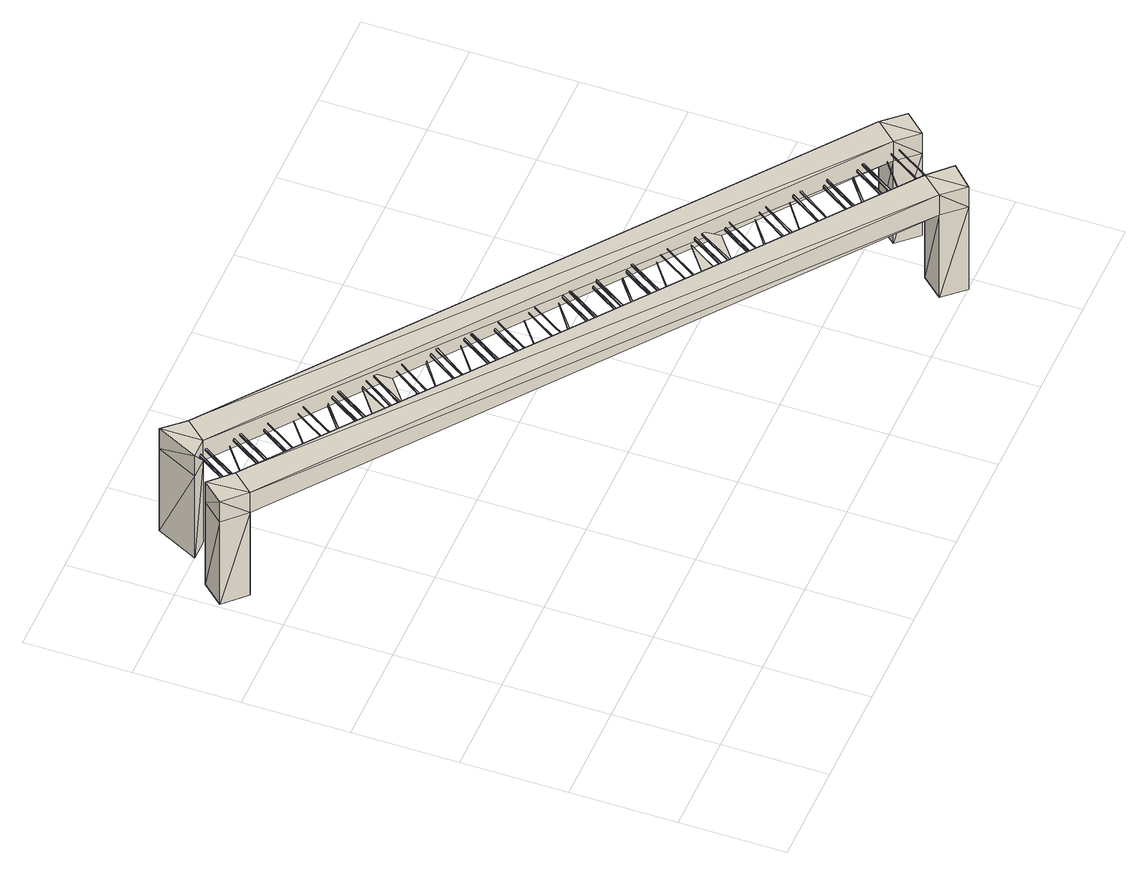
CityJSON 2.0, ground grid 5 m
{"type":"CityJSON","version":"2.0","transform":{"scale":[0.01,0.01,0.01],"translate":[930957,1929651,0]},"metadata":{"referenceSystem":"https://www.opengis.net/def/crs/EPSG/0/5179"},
"CityObjects":{
"building1":{"type":"Building","geometry":[{"type":"MultiSurface","lod":"3","boundaries":[[[0,1,2]],[[3,2,1]],[[4,0,5]],[[2,5,0]],[[6,4,7]],[[5,7,4]],[[1,6,3]],[[7,3,6]],[[0,4,1]],[[6,1,4]],[[2,3,5]],[[7,5,3]],[[8,9,10]],[[11,10,9]],[[12,8,13]],[[10,13,8]],[[14,12,15]],[[13,15,12]],[[9,14,11]],[[15,11,14]],[[8,12,9]],[[14,9,12]],[[10,11,13]],[[15,13,11]],[[16,17,18]],[[19,18,17]],[[17,16,19]],[[18,19,16]],[[20,21,22]],[[23,22,21]],[[24,20,25]],[[22,25,20]],[[26,24,27]],[[25,27,24]],[[21,26,23]],[[27,23,26]],[[20,24,21]],[[26,21,24]],[[22,23,25]],[[27,25,23]],[[28,29,30]],[[31,30,29]],[[32,28,33]],[[30,33,28]],[[34,32,35]],[[33,35,32]],[[29,34,31]],[[35,31,34]],[[28,32,29]],[[34,29,32]],[[30,31,33]],[[35,33,31]],[[36,37,38]],[[39,38,37]],[[40,36,41]],[[38,41,36]],[[42,40,43]],[[41,43,40]],[[37,42,39]],[[43,39,42]],[[36,40,37]],[[42,37,40]],[[38,39,41]],[[43,41,39]],[[44,45,46]],[[47,46,45]],[[45,44,47]],[[46,47,44]],[[48,49,50]],[[51,50,49]],[[49,48,51]],[[50,51,48]],[[52,53,54]],[[55,54,53]],[[53,52,55]],[[54,55,52]],[[56,57,58]],[[59,58,57]],[[57,56,59]],[[58,59,56]],[[60,61,62]],[[63,62,61]],[[64,60,65]],[[62,65,60]],[[66,64,67]],[[65,67,64]],[[61,66,63]],[[67,63,66]],[[60,64,61]],[[66,61,64]],[[62,63,65]],[[67,65,63]],[[68,69,70]],[[71,70,69]],[[72,68,73]],[[70,73,68]],[[74,72,75]],[[73,75,72]],[[69,74,71]],[[75,71,74]],[[68,72,69]],[[74,69,72]],[[70,71,73]],[[75,73,71]],[[76,77,78]],[[79,78,77]],[[80,76,81]],[[78,81,76]],[[82,80,83]],[[81,83,80]],[[77,82,79]],[[83,79,82]],[[76,80,77]],[[82,77,80]],[[78,79,81]],[[83,81,79]],[[84,85,86]],[[87,86,85]],[[88,84,89]],[[86,89,84]],[[90,88,91]],[[89,91,88]],[[85,90,87]],[[91,87,90]],[[84,88,85]],[[90,85,88]],[[86,87,89]],[[91,89,87]],[[92,93,94]],[[95,92,96]],[[94,96,92]],[[97,95,96]],[[93,97,94]],[[96,94,97]],[[92,95,93]],[[97,93,95]],[[98,99,100]],[[101,100,99]],[[102,98,103]],[[100,103,98]],[[104,102,105]],[[103,105,102]],[[99,104,101]],[[105,101,104]],[[98,102,99]],[[104,99,102]],[[100,101,103]],[[105,103,101]],[[106,107,108]],[[109,106,110]],[[108,110,106]],[[111,109,110]],[[107,111,108]],[[110,108,111]],[[106,109,107]],[[111,107,109]],[[112,113,114]],[[115,114,113]],[[113,112,115]],[[114,115,112]],[[116,117,118]],[[119,118,120]],[[117,120,118]],[[120,121,119]],[[118,119,116]],[[121,116,119]],[[117,116,120]],[[121,120,116]],[[122,123,124]],[[125,124,126]],[[123,126,124]],[[126,127,125]],[[124,125,122]],[[127,122,125]],[[123,122,126]],[[127,126,122]],[[128,129,130]],[[131,130,132]],[[129,132,130]],[[132,133,131]],[[130,131,128]],[[133,128,131]],[[129,128,132]],[[133,132,128]],[[134,135,136]],[[137,136,135]],[[135,134,137]],[[136,137,134]],[[138,139,140]],[[141,140,139]],[[142,138,143]],[[140,143,138]],[[144,142,145]],[[143,145,142]],[[139,144,141]],[[145,141,144]],[[138,142,139]],[[144,139,142]],[[140,141,143]],[[145,143,141]],[[146,147,148]],[[149,148,147]],[[150,146,151]],[[148,151,146]],[[152,150,153]],[[151,153,150]],[[147,152,149]],[[153,149,152]],[[146,150,147]],[[152,147,150]],[[148,149,151]],[[153,151,149]],[[154,155,156]],[[157,156,155]],[[158,154,159]],[[156,159,154]],[[160,158,161]],[[159,161,158]],[[155,160,157]],[[161,157,160]],[[154,158,155]],[[160,155,158]],[[156,157,159]],[[161,159,157]],[[162,163,164]],[[165,164,163]],[[163,162,165]],[[164,165,162]],[[166,167,168]],[[169,168,167]],[[167,166,169]],[[168,169,166]],[[170,171,172]],[[173,172,171]],[[171,170,173]],[[172,173,170]],[[174,175,176]],[[177,176,175]],[[175,174,177]],[[176,177,174]],[[178,179,180]],[[181,178,182]],[[180,182,178]],[[183,181,182]],[[179,183,180]],[[182,180,183]],[[178,181,179]],[[183,179,181]],[[184,185,186]],[[187,186,185]],[[188,184,189]],[[186,189,184]],[[190,188,191]],[[189,191,188]],[[185,190,187]],[[191,187,190]],[[184,188,185]],[[190,185,188]],[[186,187,189]],[[191,189,187]],[[192,193,194]],[[195,194,193]],[[196,192,197]],[[194,197,192]],[[198,196,199]],[[197,199,196]],[[193,198,195]],[[199,195,198]],[[192,196,193]],[[198,193,196]],[[194,195,197]],[[199,197,195]],[[200,201,202]],[[203,202,201]],[[204,200,205]],[[202,205,200]],[[206,204,207]],[[205,207,204]],[[201,206,203]],[[207,203,206]],[[200,204,201]],[[206,201,204]],[[202,203,205]],[[207,205,203]],[[208,209,210]],[[211,210,209]],[[212,208,213]],[[210,213,208]],[[214,212,215]],[[213,215,212]],[[209,214,211]],[[215,211,214]],[[208,212,209]],[[214,209,212]],[[210,211,213]],[[215,213,211]],[[216,217,218]],[[219,218,217]],[[220,216,221]],[[218,221,216]],[[222,220,223]],[[221,223,220]],[[217,222,219]],[[223,219,222]],[[216,220,217]],[[222,217,220]],[[218,219,221]],[[223,221,219]],[[224,225,226]],[[227,226,225]],[[228,224,229]],[[226,229,224]],[[230,228,231]],[[229,231,228]],[[225,230,227]],[[231,227,230]],[[224,228,225]],[[230,225,228]],[[226,227,229]],[[231,229,227]],[[232,233,234]],[[235,234,233]],[[236,232,237]],[[234,237,232]],[[238,236,239]],[[237,239,236]],[[233,238,235]],[[239,235,238]],[[232,236,233]],[[238,233,236]],[[234,235,237]],[[239,237,235]],[[240,241,242]],[[243,242,241]],[[241,240,243]],[[242,243,240]],[[244,245,246]],[[247,246,245]],[[245,244,247]],[[246,247,244]],[[248,249,250]],[[251,250,249]],[[249,248,251]],[[250,251,248]],[[252,253,254]],[[255,252,256]],[[254,256,252]],[[257,255,256]],[[253,257,254]],[[256,254,257]],[[252,255,253]],[[257,253,255]],[[258,259,260]],[[261,260,259]],[[262,258,263]],[[260,263,258]],[[264,262,265]],[[263,265,262]],[[259,264,261]],[[265,261,264]],[[258,262,259]],[[264,259,262]],[[260,261,263]],[[265,263,261]],[[266,267,268]],[[269,268,267]],[[270,266,271]],[[268,271,266]],[[272,270,273]],[[271,273,270]],[[267,272,269]],[[273,269,272]],[[266,270,267]],[[272,267,270]],[[268,269,271]],[[273,271,269]],[[274,275,276]],[[277,276,275]],[[278,274,279]],[[276,279,274]],[[280,278,281]],[[279,281,278]],[[275,280,277]],[[281,277,280]],[[274,278,275]],[[280,275,278]],[[276,277,279]],[[281,279,277]],[[282,283,284]],[[285,284,283]],[[283,282,285]],[[284,285,282]],[[286,287,288]],[[289,286,290]],[[288,290,286]],[[291,289,290]],[[287,291,288]],[[290,288,291]],[[286,289,287]],[[291,287,289]],[[292,293,294]],[[295,292,296]],[[294,296,292]],[[297,295,296]],[[293,297,294]],[[296,294,297]],[[292,295,293]],[[297,293,295]],[[298,299,300]],[[301,298,302]],[[300,302,298]],[[303,301,302]],[[299,303,300]],[[302,300,303]],[[298,301,299]],[[303,299,301]],[[304,305,306]],[[307,306,305]],[[305,304,307]],[[306,307,304]],[[308,309,310]],[[311,310,312]],[[309,312,310]],[[312,313,311]],[[310,311,308]],[[313,308,311]],[[309,308,312]],[[313,312,308]],[[314,315,316]],[[317,316,318]],[[315,318,316]],[[318,319,317]],[[316,317,314]],[[319,314,317]],[[315,314,318]],[[319,318,314]],[[320,321,322]],[[323,322,324]],[[321,324,322]],[[324,325,323]],[[322,323,320]],[[325,320,323]],[[321,320,324]],[[325,324,320]],[[326,327,328]],[[329,328,327]],[[330,326,331]],[[328,331,326]],[[332,330,333]],[[331,333,330]],[[327,332,329]],[[333,329,332]],[[326,330,327]],[[332,327,330]],[[328,329,331]],[[333,331,329]],[[334,335,336]],[[337,336,335]],[[338,334,339]],[[336,339,334]],[[340,338,341]],[[339,341,338]],[[335,340,337]],[[341,337,340]],[[334,338,335]],[[340,335,338]],[[336,337,339]],[[341,339,337]],[[342,343,344]],[[345,344,343]],[[346,342,347]],[[344,347,342]],[[348,346,349]],[[347,349,346]],[[343,348,345]],[[349,345,348]],[[342,346,343]],[[348,343,346]],[[344,345,347]],[[349,347,345]],[[350,351,352]],[[353,352,351]],[[354,350,355]],[[352,355,350]],[[356,354,357]],[[355,357,354]],[[351,356,353]],[[357,353,356]],[[350,354,351]],[[356,351,354]],[[352,353,355]],[[357,355,353]],[[358,359,360]],[[361,360,359]],[[359,358,361]],[[360,361,358]],[[362,363,364]],[[365,364,363]],[[363,362,365]],[[364,365,362]],[[366,367,368]],[[369,368,367]],[[367,366,369]],[[368,369,366]],[[370,371,372]],[[373,372,371]],[[374,375,376]],[[377,376,375]],[[378,379,380]],[[381,380,379]],[[382,383,384]],[[385,384,383]],[[384,385,377]],[[376,377,385]],[[375,374,382]],[[383,382,374]],[[386,387,388]],[[389,388,387]],[[390,391,392]],[[393,392,391]],[[394,395,396]],[[397,396,395]],[[398,399,400]],[[401,400,399]],[[400,401,393]],[[392,393,401]],[[391,390,398]],[[399,398,390]],[[378,374,379]],[[376,379,374]],[[373,377,372]],[[375,372,377]],[[370,382,371]],[[384,371,382]],[[381,385,380]],[[383,380,385]],[[402,403,404]],[[405,404,403]],[[406,407,408]],[[409,408,407]],[[372,375,370]],[[382,370,375]],[[380,383,378]],[[374,378,383]],[[394,390,395]],[[392,395,390]],[[389,393,388]],[[391,388,393]],[[386,398,387]],[[400,387,398]],[[397,401,396]],[[399,396,401]],[[410,411,412]],[[413,412,411]],[[414,415,416]],[[417,416,415]],[[388,391,386]],[[398,386,391]],[[396,399,394]],[[390,394,399]],[[371,402,373]],[[404,373,402]],[[384,403,371]],[[402,371,403]],[[377,405,384]],[[403,384,405]],[[373,404,377]],[[405,377,404]],[[379,406,381]],[[408,381,406]],[[376,407,379]],[[406,379,407]],[[385,409,376]],[[407,376,409]],[[381,408,385]],[[409,385,408]],[[387,410,389]],[[412,389,410]],[[400,411,387]],[[410,387,411]],[[393,413,400]],[[411,400,413]],[[389,412,393]],[[413,393,412]],[[395,414,397]],[[416,397,414]],[[392,415,395]],[[414,395,415]],[[401,417,392]],[[415,392,417]],[[397,416,401]],[[417,401,416]]]}]}
},
"vertices":[
[170,2300,565],[180,2300,565],[300,2500,565],[310,2500,565],[170,2300,558],[300,2500,558],[180,2300,558],[310,2500,558],[220,2300,565],[230,2300,565],[350,2500,565],[360,2500,565],[220,2300,558],[350,2500,558],[230,2300,558],[360,2500,558],[270,2300,558],[270,2300,565],[400,2400,558],[400,2400,565],[310,2200,565],[320,2200,565],[440,2400,565],[450,2400,565],[310,2200,558],[440,2400,558],[320,2200,558],[450,2400,558],[360,2200,565],[370,2200,565],[490,2400,565],[500,2400,565],[360,2200,558],[490,2400,558],[370,2200,558],[500,2400,558],[410,2100,565],[420,2100,565],[540,2300,565],[550,2300,565],[410,2100,558],[540,2300,558],[420,2100,558],[550,2300,558],[460,2100,558],[460,2100,565],[590,2300,558],[590,2300,565],[510,2100,558],[510,2100,565],[640,2200,558],[640,2200,565],[560,2000,558],[560,2000,565],[690,2200,558],[690,2200,565],[610,2000,558],[610,2000,565],[740,2200,558],[740,2200,565],[650,2000,565],[660,2000,565],[780,2100,565],[790,2100,565],[650,2000,558],[780,2100,558],[660,2000,558],[790,2100,558],[700,1900,565],[710,1900,565],[830,2100,565],[840,2100,565],[700,1900,558],[830,2100,558],[710,1900,558],[840,2100,558],[750,1900,565],[760,1900,565],[880,2100,565],[890,2100,565],[750,1900,558],[880,2100,558],[760,1900,558],[890,2100,558],[800,1900,565],[810,1800,565],[930,2000,565],[940,2000,565],[800,1900,558],[930,2000,558],[810,1800,558],[940,2000,558],[840,1800,565],[850,1800,565],[980,2000,565],[840,1800,558],[980,2000,558],[850,1800,558],[890,1800,565],[900,1800,565],[1030,2000,565],[1030,1900,565],[890,1800,558],[1030,2000,558],[900,1800,558],[1030,1900,558],[940,1700,565],[950,1700,565],[1080,1900,565],[940,1700,558],[1080,1900,558],[950,1700,558],[990,1700,558],[990,1700,565],[1130,1900,558],[1130,1900,565],[1180,1800,565],[1170,1800,565],[1040,1700,565],[1040,1700,558],[1170,1800,558],[1180,1800,558],[1230,1800,565],[1220,1800,565],[1090,1600,565],[1090,1600,558],[1220,1800,558],[1230,1800,558],[1280,1800,565],[1270,1800,565],[1140,1600,565],[1140,1600,558],[1270,1800,558],[1280,1800,558],[1190,1600,558],[1190,1600,565],[1320,1700,558],[1320,1700,565],[1230,1500,565],[1240,1500,565],[1360,1700,565],[1370,1700,565],[1230,1500,558],[1360,1700,558],[1240,1500,558],[1370,1700,558],[1280,1500,565],[1290,1500,565],[1410,1700,565],[1420,1700,565],[1280,1500,558],[1410,1700,558],[1290,1500,558],[1420,1700,558],[1330,1400,565],[1340,1400,565],[1460,1600,565],[1470,1600,565],[1330,1400,558],[1460,1600,558],[1340,1400,558],[1470,1600,558],[1380,1400,558],[1380,1400,565],[1510,1600,558],[1510,1600,565],[1430,1400,558],[1430,1400,565],[1560,1500,558],[1560,1500,565],[1480,1300,558],[1480,1300,565],[1610,1500,558],[1610,1500,565],[1530,1300,558],[1530,1300,565],[1660,1500,558],[1660,1500,565],[1570,1300,565],[1580,1300,565],[1710,1400,565],[1570,1300,558],[1710,1400,558],[1580,1300,558],[1620,1200,565],[1630,1200,565],[1750,1400,565],[1760,1400,565],[1620,1200,558],[1750,1400,558],[1630,1200,558],[1760,1400,558],[1670,1200,565],[1680,1200,565],[1800,1400,565],[1810,1400,565],[1670,1200,558],[1800,1400,558],[1680,1200,558],[1810,1400,558],[1720,1100,565],[1730,1100,565],[1850,1300,565],[1860,1300,565],[1720,1100,558],[1850,1300,558],[1730,1100,558],[1860,1300,558],[1760,1100,565],[1770,1100,565],[1890,1300,565],[1900,1300,565],[1760,1100,558],[1890,1300,558],[1770,1100,558],[1900,1300,558],[1810,1100,565],[1820,1100,565],[1940,1200,565],[1950,1200,565],[1810,1100,558],[1940,1200,558],[1820,1100,558],[1950,1200,558],[1860,1000,565],[1870,1000,565],[1990,1200,565],[2000,1200,565],[1860,1000,558],[1990,1200,558],[1870,1000,558],[2000,1200,558],[1910,1000,565],[1920,1000,565],[2040,1200,565],[2050,1200,565],[1910,1000,558],[2040,1200,558],[1920,1000,558],[2050,1200,558],[1960,1000,558],[1960,1000,565],[2090,1100,558],[2090,1100,565],[2010,900,558],[2010,900,565],[2140,1100,558],[2140,1100,565],[2060,900,558],[2060,900,565],[2190,1100,558],[2190,1100,565],[2110,900,565],[2110,800,565],[2240,1000,565],[2110,900,558],[2240,1000,558],[2110,800,558],[2150,800,565],[2160,800,565],[2280,1000,565],[2290,1000,565],[2150,800,558],[2280,1000,558],[2160,800,558],[2290,1000,558],[2200,800,565],[2210,800,565],[2330,1000,565],[2340,900,565],[2200,800,558],[2330,1000,558],[2210,800,558],[2340,900,558],[2250,700,565],[2260,700,565],[2380,900,565],[2390,900,565],[2250,700,558],[2380,900,558],[2260,700,558],[2390,900,558],[2300,700,558],[2300,700,565],[2430,900,558],[2430,900,565],[2340,700,565],[2350,700,565],[2480,800,565],[2340,700,558],[2480,800,558],[2350,700,558],[2390,600,565],[2400,600,565],[2530,800,565],[2390,600,558],[2530,800,558],[2400,600,558],[2440,600,565],[2450,600,565],[2580,800,565],[2440,600,558],[2580,800,558],[2450,600,558],[2490,600,558],[2490,600,565],[2630,700,558],[2630,700,565],[2680,700,565],[2670,700,565],[2540,500,565],[2540,500,558],[2670,700,558],[2680,700,558],[2730,700,565],[2720,700,565],[2590,500,565],[2590,500,558],[2720,700,558],[2730,700,558],[2780,600,565],[2770,600,565],[2640,400,565],[2640,400,558],[2770,600,558],[2780,600,558],[2680,400,565],[2690,400,565],[2810,600,565],[2820,600,565],[2680,400,558],[2810,600,558],[2690,400,558],[2820,600,558],[2730,400,565],[2740,400,565],[2860,500,565],[2870,500,565],[2730,400,558],[2860,500,558],[2740,400,558],[2870,500,558],[2780,300,565],[2790,300,565],[2910,500,565],[2920,500,565],[2780,300,558],[2910,500,558],[2790,300,558],[2920,500,558],[2830,300,565],[2840,300,565],[2960,500,565],[2970,500,565],[2830,300,558],[2960,500,558],[2840,300,558],[2970,500,558],[2880,300,558],[2880,300,565],[3010,400,558],[3010,400,565],[2930,200,558],[2930,200,565],[3060,400,558],[3060,400,565],[2980,200,558],[2980,200,565],[3110,400,558],[3110,400,565],[340,2700,620],[340,2700,500],[240,2500,620],[240,2500,500],[3080,400,620],[340,2500,620],[3080,400,500],[340,2500,500],[3170,300,620],[3170,300,500],[3260,400,620],[3260,400,500],[430,2600,620],[3170,500,620],[430,2600,500],[3170,500,500],[110,2400,620],[110,2400,500],[20,2300,620],[20,2300,500],[2850,100,620],[120,2200,620],[2850,100,500],[120,2200,500],[2940,0,620],[2940,0,500],[3040,100,620],[3040,100,500],[210,2300,620],[2940,200,620],[210,2300,500],[2940,200,500],[340,2700,0],[430,2600,0],[240,2500,0],[340,2500,0],[3170,300,0],[3080,400,0],[3260,400,0],[3170,500,0],[110,2400,0],[210,2300,0],[20,2300,0],[120,2200,0],[2940,0,0],[2850,100,0],[3040,100,0],[2940,200,0]
]}
